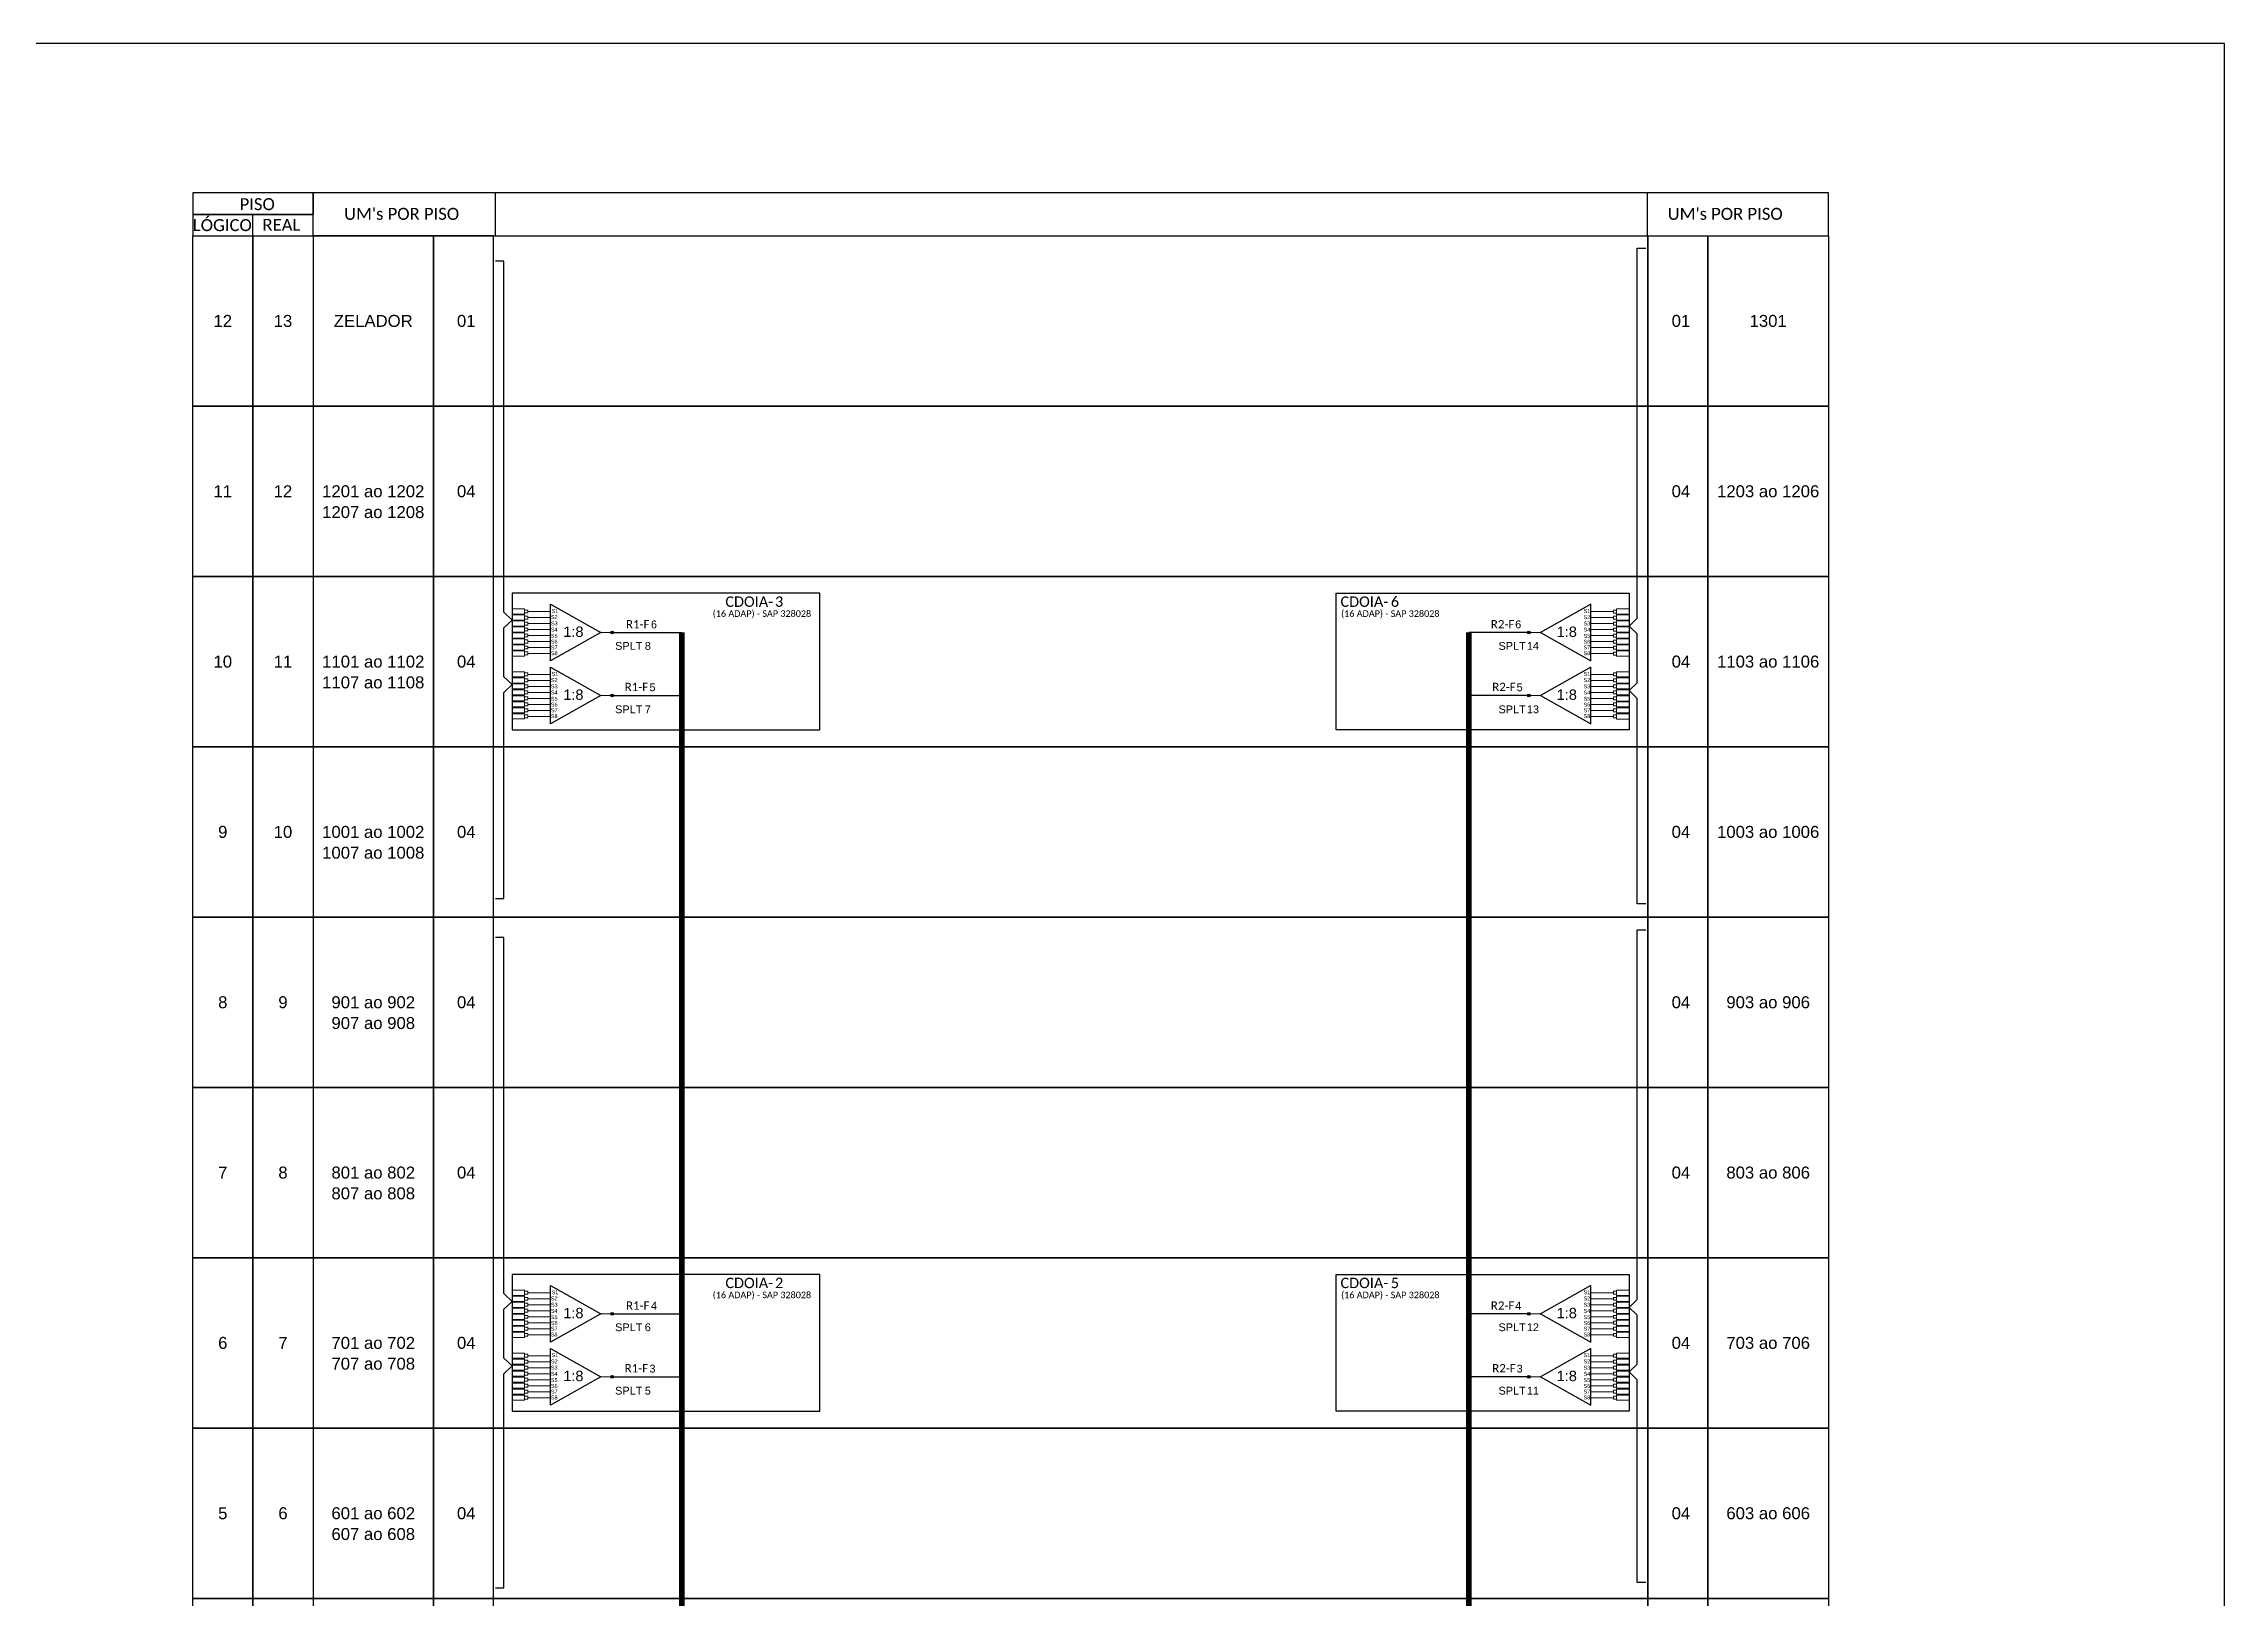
# Model space of a CAD drawing. Extents: x -89 to 1695, y 705 to 1299.
# Drawn here: x 1275.8 to 1695.1, y 1000.1 to 1299 of the extents above; entities that cross this region are included whole.
import ezdxf
from ezdxf.enums import TextEntityAlignment as Align

# ---------------------------------------------------------------- set-up
doc = ezdxf.new("R2010")
doc.units = 0
doc.styles.add('ARIAL', font='arial.ttf')
doc.styles.add('WMF-Calibri0', font='calibri.ttf')

# ---------------------------------------------------------------- blocks, each defined once
blk = doc.blocks.new('SPLT_1-8_SC-APC')
at = {"color": 1}
blk.add_lwpolyline([(-7.37, -2.1), (-17.04, -7.55), (-7.37, -13), (-7.37, -2.1)], dxfattribs=at)
at = {"color": 3, "lineweight": 0}
for points in [[(-2.99, -3.51), (-7.37, -3.51)], [(-2.41, -3.02), (-2.41, -4)], [(-2.41, -3.02), (0, -3.02)], [(-2.41, -4), (0, -4)], [(-2.41, -4.17), (-2.41, -5.16)], [(-2.41, -4.17), (0, -4.17)], [(-7.37, -4.66), (-2.99, -4.66)], [(-7.37, -5.82), (-2.99, -5.82)], [(-7.37, -6.97), (-2.99, -6.97)], [(-7.37, -8.12), (-2.99, -8.12)], [(-2.41, -5.16), (0, -5.16)], [(-2.41, -5.32), (-2.41, -6.31)], [(-2.41, -5.32), (0, -5.32)], [(-2.41, -6.31), (0, -6.31)], [(-2.41, -6.48), (-2.41, -7.46)], [(-2.41, -6.48), (0, -6.48)], [(-2.41, -7.46), (0, -7.46)], [(-2.41, -7.63), (-2.41, -8.62)], [(-2.41, -7.63), (0, -7.63)], [(-7.37, -9.28), (-2.99, -9.28)], [(-7.37, -10.43), (-2.99, -10.43)], [(-7.37, -11.58), (-2.99, -11.58)], [(-2.41, -8.62), (0, -8.62)], [(-2.41, -8.78), (-2.41, -9.77)], [(-2.41, -8.78), (0, -8.78)], [(-2.41, -9.77), (0, -9.77)], [(-2.41, -9.94), (-2.41, -10.92)], [(-2.41, -9.94), (0, -9.94)], [(-2.41, -10.92), (0, -10.92)], [(-2.41, -11.09), (-2.41, -12.08)], [(-2.41, -11.09), (0, -11.09)], [(-2.41, -12.08), (0, -12.08)]]:
    blk.add_lwpolyline(points, dxfattribs=at)
for points in [[(-2.99, -3.22), (-2.41, -3.22), (-2.41, -3.8), (-2.99, -3.8)], [(-2.99, -4.38), (-2.41, -4.38), (-2.41, -4.95), (-2.99, -4.95)], [(-2.99, -5.53), (-2.41, -5.53), (-2.41, -6.1), (-2.99, -6.1)], [(-2.99, -6.68), (-2.41, -6.68), (-2.41, -7.26), (-2.99, -7.26)], [(-2.99, -7.84), (-2.41, -7.84), (-2.41, -8.41), (-2.99, -8.41)], [(-2.99, -8.99), (-2.41, -8.99), (-2.41, -9.56), (-2.99, -9.56)], [(-2.99, -10.14), (-2.41, -10.14), (-2.41, -10.72), (-2.99, -10.72)], [(-2.99, -11.3), (-2.41, -11.3), (-2.41, -11.87), (-2.99, -11.87)]]:
    blk.add_lwpolyline(points, close=True, dxfattribs=at)
at = {"color": 1, "lineweight": 0}
blk.add_lwpolyline([(-17.04, -7.55), (-19.26, -7.55)], dxfattribs=at)
at = {"color": 1, "style": 'ARIAL'}
for s, height, p in [('S1', 0.75, (-8.74, -3.78)), ('1:8', 2, (-13.91, -8.4)), ('S2', 0.75, (-8.74, -4.97)), ('S3', 0.75, (-8.74, -6.18)), ('S4', 0.75, (-8.74, -7.36)), ('S5', 0.75, (-8.74, -8.57)), ('S6', 0.75, (-8.74, -9.69)), ('S7', 0.75, (-8.74, -10.78)), ('S8', 0.75, (-8.74, -11.9))]:
    blk.add_text(s, height=height, dxfattribs=at).set_placement(p)

msp = doc.modelspace()

# ---------------------------------------------------------------- hatches: boundary and pattern name
h = msp.add_hatch(color=3)
h.dxf.hatch_style = 1
edge = h.paths.add_edge_path()
edge.add_arc((1385.12, 1185.82), 0.256, 0, 360)
h = msp.add_hatch(color=3)
h.dxf.hatch_style = 1
edge = h.paths.add_edge_path()
edge.add_arc((1561.34, 1185.82), 0.256, 0, 360)
h = msp.add_hatch(color=3)
h.dxf.hatch_style = 1
edge = h.paths.add_edge_path()
edge.add_arc((1385.12, 1173.72), 0.256, 0, 360)
h = msp.add_hatch(color=3)
h.dxf.hatch_style = 1
edge = h.paths.add_edge_path()
edge.add_arc((1561.34, 1173.72), 0.256, 0, 360)
h = msp.add_hatch(color=3)
h.dxf.hatch_style = 1
edge = h.paths.add_edge_path()
edge.add_arc((1385.12, 1054.84), 0.256, 0, 360)
h = msp.add_hatch(color=3)
h.dxf.hatch_style = 1
edge = h.paths.add_edge_path()
edge.add_arc((1561.34, 1054.84), 0.256, 0, 360)
h = msp.add_hatch(color=3)
h.dxf.hatch_style = 1
edge = h.paths.add_edge_path()
edge.add_arc((1385.12, 1042.75), 0.256, 0, 360)
h = msp.add_hatch(color=3)
h.dxf.hatch_style = 1
edge = h.paths.add_edge_path()
edge.add_arc((1561.34, 1042.75), 0.256, 0, 360)

# ---------------------------------------------------------------- linework, layer by layer
for points in [[(856.5, 705.02), (1695.06, 705.02), (1695.06, 1299.02), (856.5, 1299.02), (856.5, 705.02)], [(1327.59, 1262.09), (1618.92, 1262.09), (1618.92, 1270.31), (1327.59, 1270.31), (1327.59, 1270.31), (1327.59, 1266.2)], [(1362.65, 1262.09), (1362.65, 1270.31)], [(1584.18, 1262.09), (1584.18, 1270.31)], [(1316.02, 1262.09), (1316.02, 1266.2)]]:
    msp.add_lwpolyline(points)
for points in [[(1304.45, 1266.2), (1327.59, 1266.2), (1327.59, 1270.31), (1304.45, 1270.31)], [(1304.45, 1262.09), (1327.59, 1262.09), (1327.59, 1266.2), (1304.45, 1266.2)], [(1304.45, 1262.09), (1316.02, 1262.09), (1316.02, 1229.35), (1304.45, 1229.35)], [(1316.02, 1262.09), (1327.59, 1262.09), (1327.59, 1229.35), (1316.02, 1229.35)], [(1350.74, 1262.09), (1327.59, 1262.09), (1327.59, 1229.35), (1350.74, 1229.35)], [(1362.31, 1262.09), (1350.74, 1262.09), (1350.74, 1229.35), (1362.31, 1229.35)], [(1362.31, 1262.09), (1584.2, 1262.09), (1584.2, 1229.35), (1362.31, 1229.35)], [(1584.2, 1262.09), (1595.77, 1262.09), (1595.77, 1229.35), (1584.2, 1229.35)], [(1595.77, 1262.09), (1618.92, 1262.09), (1618.92, 1229.35), (1595.77, 1229.35)], [(1304.45, 1229.35), (1316.02, 1229.35), (1316.02, 1196.6), (1304.45, 1196.6)], [(1316.02, 1229.35), (1327.59, 1229.35), (1327.59, 1196.6), (1316.02, 1196.6)], [(1350.74, 1229.35), (1327.59, 1229.35), (1327.59, 1196.6), (1350.74, 1196.6)], [(1362.31, 1229.35), (1350.74, 1229.35), (1350.74, 1196.6), (1362.31, 1196.6)], [(1362.31, 1229.35), (1584.2, 1229.35), (1584.2, 1196.6), (1362.31, 1196.6)], [(1584.2, 1229.35), (1595.77, 1229.35), (1595.77, 1196.6), (1584.2, 1196.6)], [(1595.77, 1229.35), (1618.92, 1229.35), (1618.92, 1196.6), (1595.77, 1196.6)], [(1304.45, 1196.6), (1316.02, 1196.6), (1316.02, 1163.86), (1304.45, 1163.86)], [(1316.02, 1196.6), (1327.59, 1196.6), (1327.59, 1163.86), (1316.02, 1163.86)], [(1316.02, 1196.6), (1327.59, 1196.6), (1327.59, 1163.86), (1316.02, 1163.86)], [(1350.74, 1196.6), (1327.59, 1196.6), (1327.59, 1163.86), (1350.74, 1163.86)], [(1362.31, 1196.6), (1350.74, 1196.6), (1350.74, 1163.86), (1362.31, 1163.86)], [(1362.31, 1196.6), (1584.2, 1196.6), (1584.2, 1163.86), (1362.31, 1163.86)], [(1584.2, 1196.6), (1595.77, 1196.6), (1595.77, 1163.86), (1584.2, 1163.86)], [(1595.77, 1196.6), (1618.92, 1196.6), (1618.92, 1163.86), (1595.77, 1163.86)], [(1304.45, 1163.86), (1316.02, 1163.86), (1316.02, 1131.12), (1304.45, 1131.12)], [(1316.02, 1163.86), (1327.59, 1163.86), (1327.59, 1131.12), (1316.02, 1131.12)], [(1316.02, 1163.86), (1327.59, 1163.86), (1327.59, 1131.12), (1316.02, 1131.12)], [(1350.74, 1163.86), (1327.59, 1163.86), (1327.59, 1131.12), (1350.74, 1131.12)], [(1362.31, 1163.86), (1350.74, 1163.86), (1350.74, 1131.12), (1362.31, 1131.12)], [(1362.31, 1163.86), (1584.2, 1163.86), (1584.2, 1131.12), (1362.31, 1131.12)], [(1584.2, 1163.86), (1595.77, 1163.86), (1595.77, 1131.12), (1584.2, 1131.12)], [(1595.77, 1163.86), (1618.92, 1163.86), (1618.92, 1131.12), (1595.77, 1131.12)], [(1304.45, 1131.12), (1316.02, 1131.12), (1316.02, 1098.37), (1304.45, 1098.37)], [(1316.02, 1131.12), (1327.59, 1131.12), (1327.59, 1098.37), (1316.02, 1098.37)], [(1316.02, 1131.12), (1327.59, 1131.12), (1327.59, 1098.37), (1316.02, 1098.37)], [(1350.74, 1131.12), (1327.59, 1131.12), (1327.59, 1098.37), (1350.74, 1098.37)], [(1362.31, 1131.12), (1350.74, 1131.12), (1350.74, 1098.37), (1362.31, 1098.37)], [(1362.31, 1131.12), (1584.2, 1131.12), (1584.2, 1098.37), (1362.31, 1098.37)], [(1584.2, 1131.12), (1595.77, 1131.12), (1595.77, 1098.37), (1584.2, 1098.37)], [(1595.77, 1131.12), (1618.92, 1131.12), (1618.92, 1098.37), (1595.77, 1098.37)], [(1304.45, 1098.37), (1316.02, 1098.37), (1316.02, 1065.63), (1304.45, 1065.63)], [(1316.02, 1098.37), (1327.59, 1098.37), (1327.59, 1065.63), (1316.02, 1065.63)], [(1316.02, 1098.37), (1327.59, 1098.37), (1327.59, 1065.63), (1316.02, 1065.63)], [(1350.74, 1098.37), (1327.59, 1098.37), (1327.59, 1065.63), (1350.74, 1065.63)], [(1362.31, 1098.37), (1350.74, 1098.37), (1350.74, 1065.63), (1362.31, 1065.63)], [(1362.31, 1098.37), (1584.2, 1098.37), (1584.2, 1065.63), (1362.31, 1065.63)], [(1584.2, 1098.37), (1595.77, 1098.37), (1595.77, 1065.63), (1584.2, 1065.63)], [(1595.77, 1098.37), (1618.92, 1098.37), (1618.92, 1065.63), (1595.77, 1065.63)], [(1304.45, 1065.63), (1316.02, 1065.63), (1316.02, 1032.88), (1304.45, 1032.88)], [(1316.02, 1065.63), (1327.59, 1065.63), (1327.59, 1032.88), (1316.02, 1032.88)], [(1316.02, 1065.63), (1327.59, 1065.63), (1327.59, 1032.88), (1316.02, 1032.88)], [(1350.74, 1065.63), (1327.59, 1065.63), (1327.59, 1032.88), (1350.74, 1032.88)], [(1362.31, 1065.63), (1350.74, 1065.63), (1350.74, 1032.88), (1362.31, 1032.88)], [(1362.31, 1065.63), (1584.2, 1065.63), (1584.2, 1032.88), (1362.31, 1032.88)], [(1584.2, 1065.63), (1595.77, 1065.63), (1595.77, 1032.88), (1584.2, 1032.88)], [(1595.77, 1065.63), (1618.92, 1065.63), (1618.92, 1032.88), (1595.77, 1032.88)], [(1304.45, 1032.88), (1316.02, 1032.88), (1316.02, 1000.14), (1304.45, 1000.14)], [(1316.02, 1032.88), (1327.59, 1032.88), (1327.59, 1000.14), (1316.02, 1000.14)], [(1316.02, 1032.88), (1327.59, 1032.88), (1327.59, 1000.14), (1316.02, 1000.14)], [(1350.74, 1032.88), (1327.59, 1032.88), (1327.59, 1000.14), (1350.74, 1000.14)], [(1362.31, 1032.88), (1350.74, 1032.88), (1350.74, 1000.14), (1362.31, 1000.14)], [(1362.31, 1032.88), (1584.2, 1032.88), (1584.2, 1000.14), (1362.31, 1000.14)], [(1584.2, 1032.88), (1595.77, 1032.88), (1595.77, 1000.14), (1584.2, 1000.14)], [(1595.77, 1032.88), (1618.92, 1032.88), (1618.92, 1000.14), (1595.77, 1000.14)], [(1304.45, 1000.14), (1316.02, 1000.14), (1316.02, 967.4), (1304.45, 967.4)], [(1316.02, 1000.14), (1327.59, 1000.14), (1327.59, 967.4), (1316.02, 967.4)], [(1350.74, 1000.14), (1327.59, 1000.14), (1327.59, 967.4), (1350.74, 967.4)], [(1362.31, 1000.14), (1350.74, 1000.14), (1350.74, 967.4), (1362.31, 967.4)], [(1362.31, 1000.14), (1584.2, 1000.14), (1584.2, 967.4), (1362.31, 967.4)], [(1584.2, 1000.14), (1595.77, 1000.14), (1595.77, 967.4), (1584.2, 967.4)], [(1595.77, 1000.14), (1618.92, 1000.14), (1618.92, 967.4), (1595.77, 967.4)]]:
    msp.add_lwpolyline(points, close=True)
at = {"color": 3}
for points in [[(1583.82, 1133.68), (1582.16, 1133.68), (1582.16, 1167.48), (1582.16, 1167.48), (1582.16, 1173.14), (1580.6, 1174.65), (1582.16, 1176.16), (1582.16, 1179.89), (1582.17, 1179.89), (1582.16, 1185.55), (1580.6, 1187.05), (1582.16, 1188.56), (1582.16, 1259.68), (1583.81, 1259.68)], [(1362.64, 1134.68), (1364.29, 1134.68), (1364.29, 1168.63), (1364.29, 1168.63), (1364.29, 1174.29), (1365.86, 1175.8), (1364.29, 1177.31), (1364.29, 1181.04), (1364.29, 1181.04), (1364.29, 1186.7), (1365.86, 1188.21), (1364.29, 1189.72), (1364.29, 1257.18), (1362.64, 1257.18)], [(1583.82, 1003.18), (1582.16, 1003.18), (1582.16, 1036.5), (1582.16, 1036.5), (1582.16, 1042.17), (1580.6, 1043.67), (1582.16, 1045.18), (1582.16, 1048.91), (1582.17, 1048.91), (1582.16, 1054.57), (1580.6, 1056.08), (1582.16, 1057.59), (1582.16, 1128.68), (1583.81, 1128.68)], [(1362.64, 1002.18), (1364.29, 1002.18), (1364.29, 1037.66), (1364.29, 1037.66), (1364.29, 1043.32), (1365.86, 1044.83), (1364.29, 1046.33), (1364.29, 1050.06), (1364.29, 1050.06), (1364.29, 1055.73), (1365.86, 1057.23), (1364.29, 1058.74), (1364.29, 1127.18), (1362.64, 1127.18)]]:
    msp.add_lwpolyline(points, dxfattribs=at)
at = {"color": 1}
for points in [[(1365.86, 1169.47), (1365.86, 1169.47), (1365.86, 1167.1), (1425.03, 1167.1), (1425.03, 1193.36), (1418.99, 1193.36)], [(1373.23, 1191.27), (1382.89, 1185.82), (1373.23, 1180.37), (1373.23, 1191.27)], [(1580.6, 1169.47), (1580.6, 1169.47), (1580.6, 1167.1), (1524.29, 1167.1), (1524.29, 1193.36), (1530.59, 1193.36)], [(1373.23, 1179.17), (1382.89, 1173.72), (1373.23, 1168.28), (1373.23, 1179.17)], [(1365.86, 1038.5), (1365.86, 1038.5), (1365.86, 1036.12), (1425.03, 1036.12), (1425.03, 1062.39), (1418.99, 1062.39)], [(1580.6, 1038.5), (1580.6, 1038.5), (1580.6, 1036.12), (1524.29, 1036.12), (1524.29, 1062.39), (1530.59, 1062.39)], [(1373.23, 1060.29), (1382.89, 1054.84), (1373.23, 1049.39), (1373.23, 1060.29)], [(1373.23, 1048.2), (1382.89, 1042.75), (1373.23, 1037.3), (1373.23, 1048.2)]]:
    msp.add_lwpolyline(points, dxfattribs=at)
for points in [[(1425.03, 1193.36), (1365.86, 1193.36), (1365.86, 1167.1), (1425.03, 1167.1)], [(1524.29, 1193.36), (1580.6, 1193.36), (1580.6, 1167.1), (1524.29, 1167.1)], [(1425.03, 1062.39), (1365.86, 1062.39), (1365.86, 1036.12), (1425.03, 1036.12)], [(1524.29, 1062.39), (1580.6, 1062.39), (1580.6, 1036.12), (1524.29, 1036.12)]]:
    msp.add_lwpolyline(points, close=True, dxfattribs=at)
at = {"color": 3, "lineweight": 0}
for points in [[(1368.27, 1190.35), (1365.86, 1190.35)], [(1368.27, 1189.36), (1365.86, 1189.36)], [(1368.27, 1189.19), (1365.86, 1189.19)], [(1368.27, 1188.21), (1365.86, 1188.21)], [(1368.27, 1188.04), (1365.86, 1188.04)], [(1368.27, 1187.05), (1365.86, 1187.05)], [(1368.27, 1186.89), (1365.86, 1186.89)], [(1368.27, 1190.35), (1368.27, 1189.36)], [(1368.27, 1189.19), (1368.27, 1188.21)], [(1368.27, 1188.04), (1368.27, 1187.05)], [(1368.27, 1186.89), (1368.27, 1185.9)], [(1368.85, 1189.85), (1373.23, 1189.85)], [(1373.23, 1188.7), (1368.85, 1188.7)], [(1373.23, 1187.55), (1368.85, 1187.55)], [(1368.27, 1185.9), (1365.86, 1185.9)], [(1368.27, 1185.74), (1365.86, 1185.74)], [(1368.27, 1184.75), (1365.86, 1184.75)], [(1368.27, 1184.58), (1365.86, 1184.58)], [(1368.27, 1183.6), (1365.86, 1183.6)], [(1368.27, 1183.43), (1365.86, 1183.43)], [(1368.27, 1182.44), (1365.86, 1182.44)], [(1368.27, 1185.74), (1368.27, 1184.75)], [(1368.27, 1184.58), (1368.27, 1183.6)], [(1368.27, 1183.43), (1368.27, 1182.44)], [(1373.23, 1186.4), (1368.85, 1186.4)], [(1373.23, 1185.24), (1368.85, 1185.24)], [(1373.23, 1184.09), (1368.85, 1184.09)], [(1373.23, 1182.94), (1368.85, 1182.94)], [(1368.27, 1182.28), (1365.86, 1182.28)], [(1368.27, 1181.29), (1365.86, 1181.29)], [(1368.27, 1178.25), (1365.86, 1178.25)], [(1368.27, 1182.28), (1368.27, 1181.29)], [(1368.27, 1178.25), (1368.27, 1177.27)], [(1373.23, 1181.78), (1368.85, 1181.78)], [(1368.27, 1177.27), (1365.86, 1177.27)], [(1368.27, 1177.1), (1365.86, 1177.1)], [(1368.27, 1176.11), (1365.86, 1176.11)], [(1368.27, 1175.95), (1365.86, 1175.95)], [(1368.27, 1174.96), (1365.86, 1174.96)], [(1368.27, 1174.79), (1365.86, 1174.79)], [(1368.27, 1177.1), (1368.27, 1176.11)], [(1368.27, 1175.95), (1368.27, 1174.96)], [(1368.27, 1174.79), (1368.27, 1173.81)], [(1368.85, 1177.76), (1373.23, 1177.76)], [(1373.23, 1176.61), (1368.85, 1176.61)], [(1373.23, 1175.45), (1368.85, 1175.45)], [(1373.23, 1174.3), (1368.85, 1174.3)], [(1368.27, 1173.81), (1365.86, 1173.81)], [(1368.27, 1173.64), (1365.86, 1173.64)], [(1368.27, 1172.66), (1365.86, 1172.66)], [(1368.27, 1172.49), (1365.86, 1172.49)], [(1368.27, 1171.5), (1365.86, 1171.5)], [(1368.27, 1171.34), (1365.86, 1171.34)], [(1368.27, 1170.35), (1365.86, 1170.35)], [(1368.27, 1170.18), (1365.86, 1170.18)], [(1368.27, 1173.64), (1368.27, 1172.66)], [(1368.27, 1172.49), (1368.27, 1171.5)], [(1368.27, 1171.34), (1368.27, 1170.35)], [(1368.27, 1170.18), (1368.27, 1169.2)], [(1373.23, 1173.15), (1368.85, 1173.15)], [(1373.23, 1172), (1368.85, 1172)], [(1373.23, 1170.84), (1368.85, 1170.84)], [(1368.27, 1169.2), (1365.86, 1169.2)], [(1373.23, 1169.69), (1368.85, 1169.69)], [(1368.27, 1059.37), (1365.86, 1059.37)], [(1368.27, 1058.39), (1365.86, 1058.39)], [(1368.27, 1058.22), (1365.86, 1058.22)], [(1368.27, 1057.23), (1365.86, 1057.23)], [(1368.27, 1057.07), (1365.86, 1057.07)], [(1368.27, 1059.37), (1368.27, 1058.39)], [(1368.27, 1058.22), (1368.27, 1057.23)], [(1368.27, 1057.07), (1368.27, 1056.08)], [(1368.85, 1058.88), (1373.23, 1058.88)], [(1373.23, 1057.73), (1368.85, 1057.73)], [(1368.27, 1056.08), (1365.86, 1056.08)], [(1368.27, 1055.91), (1365.86, 1055.91)], [(1368.27, 1054.93), (1365.86, 1054.93)], [(1368.27, 1054.76), (1365.86, 1054.76)], [(1368.27, 1053.77), (1365.86, 1053.77)], [(1368.27, 1053.61), (1365.86, 1053.61)], [(1368.27, 1052.62), (1365.86, 1052.62)], [(1368.27, 1052.45), (1365.86, 1052.45)], [(1368.27, 1055.91), (1368.27, 1054.93)], [(1368.27, 1054.76), (1368.27, 1053.77)], [(1368.27, 1053.61), (1368.27, 1052.62)], [(1368.27, 1052.45), (1368.27, 1051.47)], [(1373.23, 1056.57), (1368.85, 1056.57)], [(1373.23, 1055.42), (1368.85, 1055.42)], [(1373.23, 1054.27), (1368.85, 1054.27)], [(1373.23, 1053.11), (1368.85, 1053.11)], [(1368.27, 1051.47), (1365.86, 1051.47)], [(1368.27, 1051.3), (1365.86, 1051.3)], [(1368.27, 1050.31), (1365.86, 1050.31)], [(1368.27, 1051.3), (1368.27, 1050.31)], [(1373.23, 1051.96), (1368.85, 1051.96)], [(1373.23, 1050.81), (1368.85, 1050.81)], [(1368.27, 1047.28), (1365.86, 1047.28)], [(1368.27, 1046.29), (1365.86, 1046.29)], [(1368.27, 1046.13), (1365.86, 1046.13)], [(1368.27, 1045.14), (1365.86, 1045.14)], [(1368.27, 1044.97), (1365.86, 1044.97)], [(1368.27, 1047.28), (1368.27, 1046.29)], [(1368.27, 1046.13), (1368.27, 1045.14)], [(1368.27, 1044.97), (1368.27, 1043.99)], [(1368.85, 1046.79), (1373.23, 1046.79)], [(1373.23, 1045.63), (1368.85, 1045.63)], [(1373.23, 1044.48), (1368.85, 1044.48)], [(1368.27, 1043.99), (1365.86, 1043.99)], [(1368.27, 1043.82), (1365.86, 1043.82)], [(1368.27, 1042.83), (1365.86, 1042.83)], [(1368.27, 1042.67), (1365.86, 1042.67)], [(1368.27, 1041.68), (1365.86, 1041.68)], [(1368.27, 1041.51), (1365.86, 1041.51)], [(1368.27, 1040.53), (1365.86, 1040.53)], [(1368.27, 1040.36), (1365.86, 1040.36)], [(1368.27, 1043.82), (1368.27, 1042.83)], [(1368.27, 1042.67), (1368.27, 1041.68)], [(1368.27, 1041.51), (1368.27, 1040.53)], [(1368.27, 1040.36), (1368.27, 1039.37)], [(1373.23, 1043.33), (1368.85, 1043.33)], [(1373.23, 1042.17), (1368.85, 1042.17)], [(1373.23, 1041.02), (1368.85, 1041.02)], [(1373.23, 1039.87), (1368.85, 1039.87)], [(1368.27, 1039.37), (1365.86, 1039.37)], [(1368.27, 1039.21), (1365.86, 1039.21)], [(1368.27, 1038.22), (1365.86, 1038.22)], [(1368.27, 1039.21), (1368.27, 1038.22)], [(1373.23, 1038.71), (1368.85, 1038.71)]]:
    msp.add_lwpolyline(points, dxfattribs=at)
for points in [[(1368.85, 1190.14), (1368.27, 1190.14), (1368.27, 1189.57), (1368.85, 1189.57)], [(1368.85, 1188.99), (1368.27, 1188.99), (1368.27, 1188.41), (1368.85, 1188.41)], [(1368.85, 1187.83), (1368.27, 1187.83), (1368.27, 1187.26), (1368.85, 1187.26)], [(1368.85, 1186.68), (1368.27, 1186.68), (1368.27, 1186.11), (1368.85, 1186.11)], [(1368.85, 1185.53), (1368.27, 1185.53), (1368.27, 1184.96), (1368.85, 1184.96)], [(1368.85, 1184.38), (1368.27, 1184.38), (1368.27, 1183.8), (1368.85, 1183.8)], [(1368.85, 1183.22), (1368.27, 1183.22), (1368.27, 1182.65), (1368.85, 1182.65)], [(1368.85, 1182.07), (1368.27, 1182.07), (1368.27, 1181.5), (1368.85, 1181.5)], [(1368.85, 1178.05), (1368.27, 1178.05), (1368.27, 1177.47), (1368.85, 1177.47)], [(1368.85, 1176.89), (1368.27, 1176.89), (1368.27, 1176.32), (1368.85, 1176.32)], [(1368.85, 1175.74), (1368.27, 1175.74), (1368.27, 1175.17), (1368.85, 1175.17)], [(1368.85, 1174.59), (1368.27, 1174.59), (1368.27, 1174.02), (1368.85, 1174.02)], [(1368.85, 1173.43), (1368.27, 1173.43), (1368.27, 1172.86), (1368.85, 1172.86)], [(1368.85, 1172.28), (1368.27, 1172.28), (1368.27, 1171.71), (1368.85, 1171.71)], [(1368.85, 1171.13), (1368.27, 1171.13), (1368.27, 1170.56), (1368.85, 1170.56)], [(1368.85, 1169.98), (1368.27, 1169.98), (1368.27, 1169.4), (1368.85, 1169.4)], [(1368.85, 1059.17), (1368.27, 1059.17), (1368.27, 1058.59), (1368.85, 1058.59)], [(1368.85, 1058.01), (1368.27, 1058.01), (1368.27, 1057.44), (1368.85, 1057.44)], [(1368.85, 1056.86), (1368.27, 1056.86), (1368.27, 1056.29), (1368.85, 1056.29)], [(1368.85, 1055.71), (1368.27, 1055.71), (1368.27, 1055.13), (1368.85, 1055.13)], [(1368.85, 1054.55), (1368.27, 1054.55), (1368.27, 1053.98), (1368.85, 1053.98)], [(1368.85, 1053.4), (1368.27, 1053.4), (1368.27, 1052.83), (1368.85, 1052.83)], [(1368.85, 1052.25), (1368.27, 1052.25), (1368.27, 1051.67), (1368.85, 1051.67)], [(1368.85, 1051.09), (1368.27, 1051.09), (1368.27, 1050.52), (1368.85, 1050.52)], [(1368.85, 1047.07), (1368.27, 1047.07), (1368.27, 1046.5), (1368.85, 1046.5)], [(1368.85, 1045.92), (1368.27, 1045.92), (1368.27, 1045.35), (1368.85, 1045.35)], [(1368.85, 1044.77), (1368.27, 1044.77), (1368.27, 1044.19), (1368.85, 1044.19)], [(1368.85, 1043.61), (1368.27, 1043.61), (1368.27, 1043.04), (1368.85, 1043.04)], [(1368.85, 1042.46), (1368.27, 1042.46), (1368.27, 1041.89), (1368.85, 1041.89)], [(1368.85, 1041.31), (1368.27, 1041.31), (1368.27, 1040.73), (1368.85, 1040.73)], [(1368.85, 1040.15), (1368.27, 1040.15), (1368.27, 1039.58), (1368.85, 1039.58)], [(1368.85, 1039), (1368.27, 1039), (1368.27, 1038.43), (1368.85, 1038.43)]]:
    msp.add_lwpolyline(points, close=True, dxfattribs=at)
at = {"color": 1, "lineweight": 0}
for points in [[(1382.89, 1185.82), (1385.12, 1185.82)], [(1382.89, 1173.72), (1385.12, 1173.72)], [(1382.89, 1054.84), (1385.12, 1054.84)], [(1382.89, 1042.75), (1385.12, 1042.75)]]:
    msp.add_lwpolyline(points, dxfattribs=at)
at = {"color": 5}
for points in [[(1385.12, 1185.82), (1398.49, 1185.82)], [(1385.12, 1173.72), (1398.49, 1173.72)], [(1385.12, 1054.84), (1398.49, 1054.84)], [(1385.12, 1042.75), (1398.49, 1042.75)]]:
    msp.add_lwpolyline(points, dxfattribs=at)
at = {"color": 5, "const_width": 1.1}
msp.add_lwpolyline([(1398.49, 1185.82), (1398.49, 859.18), (1515.51, 859.18), (1515.51, 846.71)], dxfattribs=at)
at = {"color": 6, "const_width": 1.1}
msp.add_lwpolyline([(1532.42, 846.71), (1532.42, 859.18), (1549.78, 859.18), (1549.78, 1185.82)], dxfattribs=at)
at = {"color": 6}
for points in [[(1561.34, 1185.82), (1549.78, 1185.82)], [(1561.34, 1173.72), (1549.78, 1173.72)], [(1561.34, 1054.84), (1549.78, 1054.84)], [(1561.34, 1042.75), (1549.78, 1042.75)]]:
    msp.add_lwpolyline(points, dxfattribs=at)
at = {"color": 3}
for centre in [(1385.12, 1185.82), (1561.34, 1185.82), (1385.12, 1173.72), (1561.34, 1173.72), (1385.12, 1054.84), (1561.34, 1054.84), (1385.12, 1042.75), (1561.34, 1042.75)]:
    msp.add_circle(centre, 0.256, dxfattribs=at)
for p in [(1382.89, 1185.82), (1563.56, 1185.82), (1382.89, 1054.84), (1563.56, 1054.84)]:
    msp.add_point(p)

# ---------------------------------------------------------------- block references
for p in [(1580.6, 1193.36), (1580.6, 1181.27), (1580.6, 1062.39), (1580.6, 1050.3)]:
    msp.add_blockref('SPLT_1-8_SC-APC', p, dxfattribs=at)

# ---------------------------------------------------------------- texts
at = {"style": 'WMF-Calibri0'}
for s, p in [('     PISO', (1309.41, 1267.01)), ("UM's POR PISO", (1333.55, 1265.15)), ("UM's POR PISO", (1588.02, 1265.15)), ('  LÓGICO', (1302.86, 1262.98)), ('    REAL', (1314.62, 1263.04))]:
    msp.add_text(s, height=2.3, dxfattribs=at).set_placement(p)
at = {"style": 'ARIAL'}
for s, p in [('12', (1310.23, 1245.72)), ('13', (1321.8, 1245.72)), ('ZELADOR', (1339.16, 1245.72)), ('01', (1357.04, 1245.72)), ('01', (1590.58, 1245.72)), ('1301', (1607.35, 1245.72)), ('11', (1310.23, 1212.97)), ('12', (1321.8, 1212.97)), ('1201 ao 1202', (1339.16, 1212.97)), ('04', (1357.04, 1212.97)), ('04', (1590.58, 1212.97)), ('1203 ao 1206', (1607.35, 1212.97)), ('1207 ao 1208', (1339.16, 1208.97)), ('10', (1310.23, 1180.23)), ('11', (1321.8, 1180.23)), ('1101 ao 1102', (1339.16, 1180.23)), ('04', (1357.04, 1180.23)), ('04', (1590.58, 1180.23)), ('1103 ao 1106', (1607.35, 1180.23)), ('1107 ao 1108', (1339.16, 1176.23)), ('9', (1310.23, 1147.49)), ('10', (1321.8, 1147.49)), ('1001 ao 1002', (1339.16, 1147.49)), ('1007 ao 1008', (1339.16, 1143.49)), ('04', (1357.04, 1147.49)), ('04', (1590.58, 1147.49)), ('1003 ao 1006', (1607.35, 1147.49)), ('8', (1310.23, 1114.74)), ('9', (1321.8, 1114.74)), ('901 ao 902', (1339.16, 1114.74)), ('04', (1357.04, 1114.74)), ('04', (1590.58, 1114.74)), ('903 ao 906', (1607.35, 1114.74)), ('907 ao 908', (1339.16, 1110.74)), ('7', (1310.23, 1082)), ('8', (1321.8, 1082)), ('801 ao 802', (1339.16, 1082)), ('04', (1357.04, 1082)), ('04', (1590.58, 1082)), ('803 ao 806', (1607.35, 1082)), ('807 ao 808', (1339.16, 1078)), ('6', (1310.23, 1049.26)), ('7', (1321.8, 1049.26)), ('701 ao 702', (1339.16, 1049.26)), ('04', (1357.04, 1049.26)), ('04', (1590.58, 1049.26)), ('703 ao 706', (1607.35, 1049.26)), ('707 ao 708', (1339.16, 1045.26)), ('5', (1310.23, 1016.51)), ('6', (1321.8, 1016.51)), ('601 ao 602', (1339.16, 1016.51)), ('04', (1357.04, 1016.51)), ('04', (1590.58, 1016.51)), ('603 ao 606', (1607.35, 1016.51)), ('607 ao 608', (1339.16, 1012.51))]:
    msp.add_text(s, height=2.3, dxfattribs=at).set_placement(p, align=Align.MIDDLE_CENTER)
at = {"color": 1}
for s, height, style, p in [('CDOIA-', 2, 'WMF-Calibri0', (1406.86, 1190.75)), ('3', 2, 'WMF-Calibri0', (1416.4, 1190.75)), ('CDOIA-', 2, 'WMF-Calibri0', (1525.12, 1190.75)), ('6', 2, 'WMF-Calibri0', (1534.8, 1190.75)), ('S3', 0.75, 'ARIAL', (1373.32, 1187.19)), ('S2', 0.75, 'ARIAL', (1373.32, 1188.4)), ('S4', 0.75, 'ARIAL', (1373.32, 1186.01)), ('S1', 0.75, 'ARIAL', (1373.46, 1189.58)), ('1:8', 2, 'ARIAL', (1375.7, 1184.97)), ('S5', 0.75, 'ARIAL', (1373.31, 1184.8)), ('S6', 0.75, 'ARIAL', (1373.32, 1183.68)), ('S7', 0.75, 'ARIAL', (1373.32, 1182.58)), ('S8', 0.75, 'ARIAL', (1373.31, 1181.46)), ('S1', 0.75, 'ARIAL', (1373.46, 1177.49)), ('S3', 0.75, 'ARIAL', (1373.32, 1175.09)), ('S2', 0.75, 'ARIAL', (1373.32, 1176.3)), ('S4', 0.75, 'ARIAL', (1373.32, 1173.92)), ('1:8', 2, 'ARIAL', (1375.7, 1172.87)), ('S5', 0.75, 'ARIAL', (1373.31, 1172.7)), ('S6', 0.75, 'ARIAL', (1373.32, 1171.58)), ('S7', 0.75, 'ARIAL', (1373.32, 1170.49)), ('S8', 0.75, 'ARIAL', (1373.31, 1169.37)), ('CDOIA-', 2, 'WMF-Calibri0', (1406.86, 1059.78)), ('2', 2, 'WMF-Calibri0', (1416.4, 1059.78)), ('CDOIA-', 2, 'WMF-Calibri0', (1525.12, 1059.78)), ('5', 2, 'WMF-Calibri0', (1534.8, 1059.78)), ('S3', 0.75, 'ARIAL', (1373.32, 1056.21)), ('S2', 0.75, 'ARIAL', (1373.32, 1057.42)), ('S1', 0.75, 'ARIAL', (1373.46, 1058.61)), ('S5', 0.75, 'ARIAL', (1373.31, 1053.82)), ('S6', 0.75, 'ARIAL', (1373.32, 1052.7)), ('S4', 0.75, 'ARIAL', (1373.32, 1055.03)), ('1:8', 2, 'ARIAL', (1375.7, 1053.99)), ('S7', 0.75, 'ARIAL', (1373.32, 1051.61)), ('S8', 0.75, 'ARIAL', (1373.31, 1050.49)), ('S3', 0.75, 'ARIAL', (1373.32, 1044.12)), ('S2', 0.75, 'ARIAL', (1373.32, 1045.33)), ('S1', 0.75, 'ARIAL', (1373.46, 1046.52)), ('S5', 0.75, 'ARIAL', (1373.31, 1041.73)), ('S6', 0.75, 'ARIAL', (1373.32, 1040.61)), ('S7', 0.75, 'ARIAL', (1373.32, 1039.51)), ('S4', 0.75, 'ARIAL', (1373.32, 1042.94)), ('1:8', 2, 'ARIAL', (1375.7, 1041.9)), ('S8', 0.75, 'ARIAL', (1373.31, 1038.39))]:
    msp.add_text(s, height=height, dxfattribs=dict(at, style=style)).set_placement(p)
at = {"color": 5, "style": 'WMF-Calibri0'}
for p in [(1387.75, 1186.61), (1387.49, 1174.56), (1387.75, 1055.63), (1387.49, 1043.59)]:
    msp.add_text('R1-F', height=1.6, dxfattribs=at).set_placement(p)
at = {"color": 5, "style": 'ARIAL'}
for s, p in [('6', (1393.13, 1186.63)), ('5', (1392.85, 1174.53)), ('4', (1393.13, 1055.65)), ('3', (1392.85, 1043.55))]:
    msp.add_text(s, height=1.5, dxfattribs=at).set_placement(p, align=Align.CENTER)
at = {"color": 1, "style": 'WMF-Calibri0'}
for p in [(1413.89, 1188.83), (1534.7, 1188.83), (1413.89, 1057.85), (1534.7, 1057.85)]:
    msp.add_text('(16 ADAP) - SAP 328028', height=1.25, dxfattribs=at).set_placement(p, align=Align.CENTER)
at = {"color": 6, "style": 'WMF-Calibri0'}
for p in [(1554.02, 1186.61), (1554.29, 1174.56), (1554.02, 1055.63), (1554.29, 1043.59)]:
    msp.add_text('R2-F', height=1.6, dxfattribs=at).set_placement(p)
at = {"color": 6, "style": 'ARIAL'}
for s, p in [('6', (1559.3, 1186.63)), ('5', (1559.57, 1174.53)), ('4', (1559.3, 1055.65)), ('3', (1559.57, 1043.55))]:
    msp.add_text(s, height=1.5, dxfattribs=at).set_placement(p, align=Align.CENTER)
at = {"color": 7, "style": 'ARIAL'}
for s, p in [('SPLT', (1388.28, 1182.49)), ('8', (1391.95, 1182.49)), ('SPLT', (1558.12, 1182.49)), ('14', (1562.12, 1182.49)), ('SPLT', (1388.28, 1170.3)), ('7', (1391.95, 1170.3)), ('SPLT', (1558.12, 1170.3)), ('13', (1562.12, 1170.3)), ('SPLT', (1388.28, 1051.51)), ('6', (1391.95, 1051.51)), ('SPLT', (1558.12, 1051.51)), ('12', (1562.12, 1051.51)), ('SPLT', (1388.28, 1039.32)), ('5', (1391.95, 1039.32)), ('SPLT', (1558.12, 1039.32)), ('11', (1562.12, 1039.32))]:
    msp.add_text(s, height=1.5, dxfattribs=at).set_placement(p, align=Align.CENTER)

doc.saveas('drawing.dxf')
